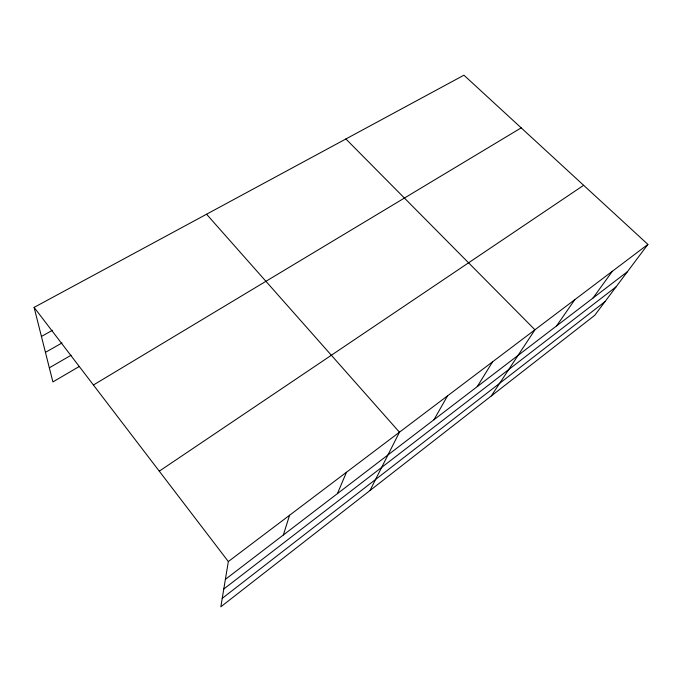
<?xml version="1.0" encoding="UTF-8"?>
<svg xmlns="http://www.w3.org/2000/svg" width="682" height="682" viewBox="0 0 682 682"><rect width="100%" height="100%" fill="white"/><g stroke="black" fill="none" stroke-linecap="round" stroke-linejoin="round"><path stroke-width="1.02" d="M647.9 244.403L228.342 561.542L220.832 606.801L594.704 315.348L647.9 244.403L463.939 75.199L34.1 307.386L52.898 381.937L79.342 366.439M283.337 535.003L289.577 515.26M337.402 493.64L346.465 472.259M369.951 490.554L399.456 432.2L206.561 214.225M433.965 419.745L447.528 395.867M477.255 386.617L492.6 361.792M491.279 395.978L534.944 329.79L345.876 138.966M556.555 325.936L574.807 299.654M592.956 298.077L612.393 271.24M222.238 598.336L604.968 301.666M223.781 589.018L616.085 286.841M225.384 579.359L627.44 271.692M159.273 471.168L583.639 185.299M93.417 385.006L521.193 127.858M49.334 367.803L71.124 355.22M45.438 352.364L62.028 342.944M41.423 336.448L52.471 330.284M34.1 307.386L228.342 561.542"/></g></svg>
